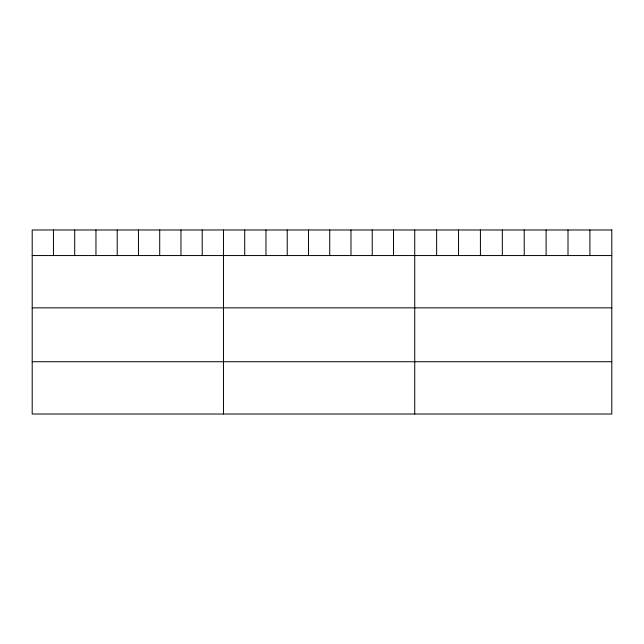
<?xml version="1.0" encoding="UTF-8"?>
<svg xmlns="http://www.w3.org/2000/svg" width="644" height="644" viewBox="0 0 644 644"><rect width="100%" height="100%" fill="white"/><g stroke="black" fill="none" stroke-linecap="round" stroke-linejoin="round"><path stroke-width="0.97" d="M32.2 255.555L611.8 255.555M32.2 307.848L611.8 307.848M32.2 361.727L611.8 361.727M589.904 229.98L589.904 255.555M568.008 229.98L568.008 255.555M546.112 229.98L546.112 255.555M524.216 229.98L524.216 255.555M502.32 229.98L502.32 255.555M480.424 229.98L480.424 255.555M458.528 229.98L458.528 255.555M436.632 229.98L436.632 255.555M414.736 229.98L414.736 414.02M393.484 229.98L393.484 255.555M372.232 229.98L372.232 255.555M350.98 229.98L350.98 255.555M329.728 229.98L329.728 255.555M308.476 229.98L308.476 255.555M287.224 229.98L287.224 255.555M265.972 229.98L265.972 255.555M244.72 229.98L244.72 255.555M223.468 229.98L223.468 414.02M202.216 229.98L202.216 255.555M180.964 229.98L180.964 255.555M159.712 229.98L159.712 255.555M138.46 229.98L138.46 255.555M117.208 229.98L117.208 255.555M95.956 229.98L95.956 255.555M74.704 229.98L74.704 255.555M53.452 229.98L53.452 255.555M611.8 229.98L32.2 229.98L32.2 414.02L611.8 414.02L611.8 229.98"/></g></svg>
